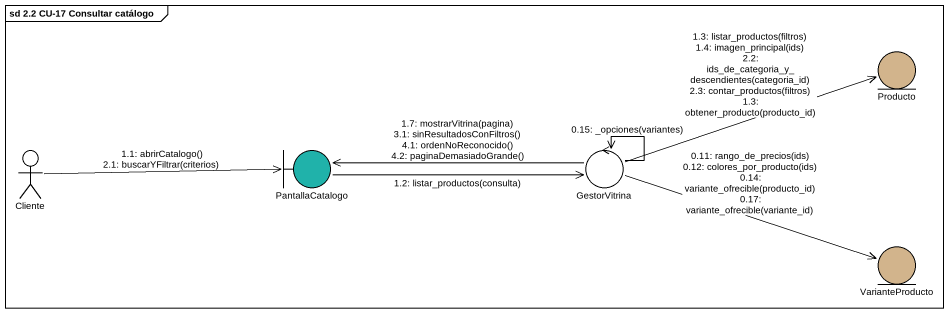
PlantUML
@startuml
mainframe sd 2.2 CU-17 Consultar catálogo
entity Producto #D2B48C
actor Cliente
boundary PantallaCatalogo #20B2AA
control GestorVitrina
entity VarianteProducto #D2B48C
GestorVitrina -right-> VarianteProducto : 0.11: rango_de_precios(ids)\n0.12: colores_por_producto(ids)\n0.14: variante_ofrecible(producto_id)\n0.17: variante_ofrecible(variante_id)
GestorVitrina --> GestorVitrina : 0.15: _opciones(variantes)
Cliente -right-> PantallaCatalogo : 1.1: abrirCatalogo()\n2.1: buscarYFiltrar(criterios)
PantallaCatalogo -right-> GestorVitrina : 1.2: listar_productos(consulta)
GestorVitrina -right-> Producto : 1.3: listar_productos(filtros)\n1.4: imagen_principal(ids)\n2.2: ids_de_categoria_y_descendientes(categoria_id)\n2.3: contar_productos(filtros)\n1.3: obtener_producto(producto_id)
GestorVitrina -left-> PantallaCatalogo : 1.7: mostrarVitrina(pagina)\n3.1: sinResultadosConFiltros()\n4.1: ordenNoReconocido()\n4.2: paginaDemasiadoGrande()
@enduml
